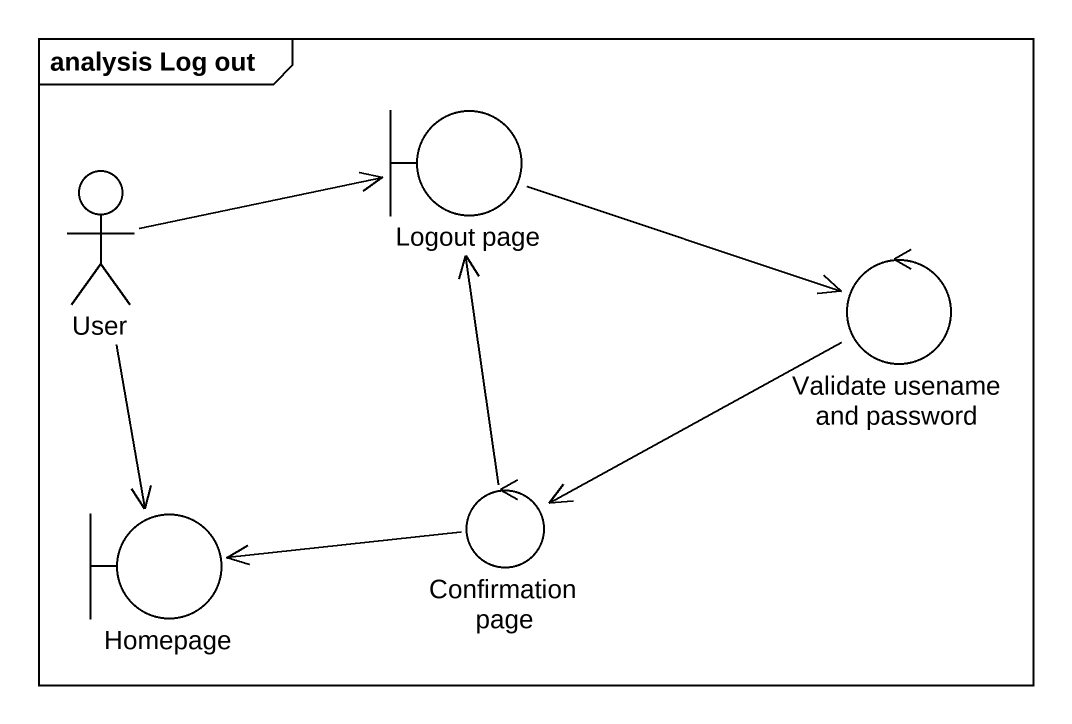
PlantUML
@startuml
mainframe analysis Log out
actor User
boundary "Logout page" as Logout_page
control "Validate usename and password" as Validate_usename_and
control "Confirmation page" as Confirmation_page
boundary Homepage
User -right-> Logout_page
User --> Homepage
Logout_page -right-> Validate_usename_and
Validate_usename_and -left-> Confirmation_page
Confirmation_page -up-> Logout_page
Confirmation_page -left-> Homepage
@enduml
